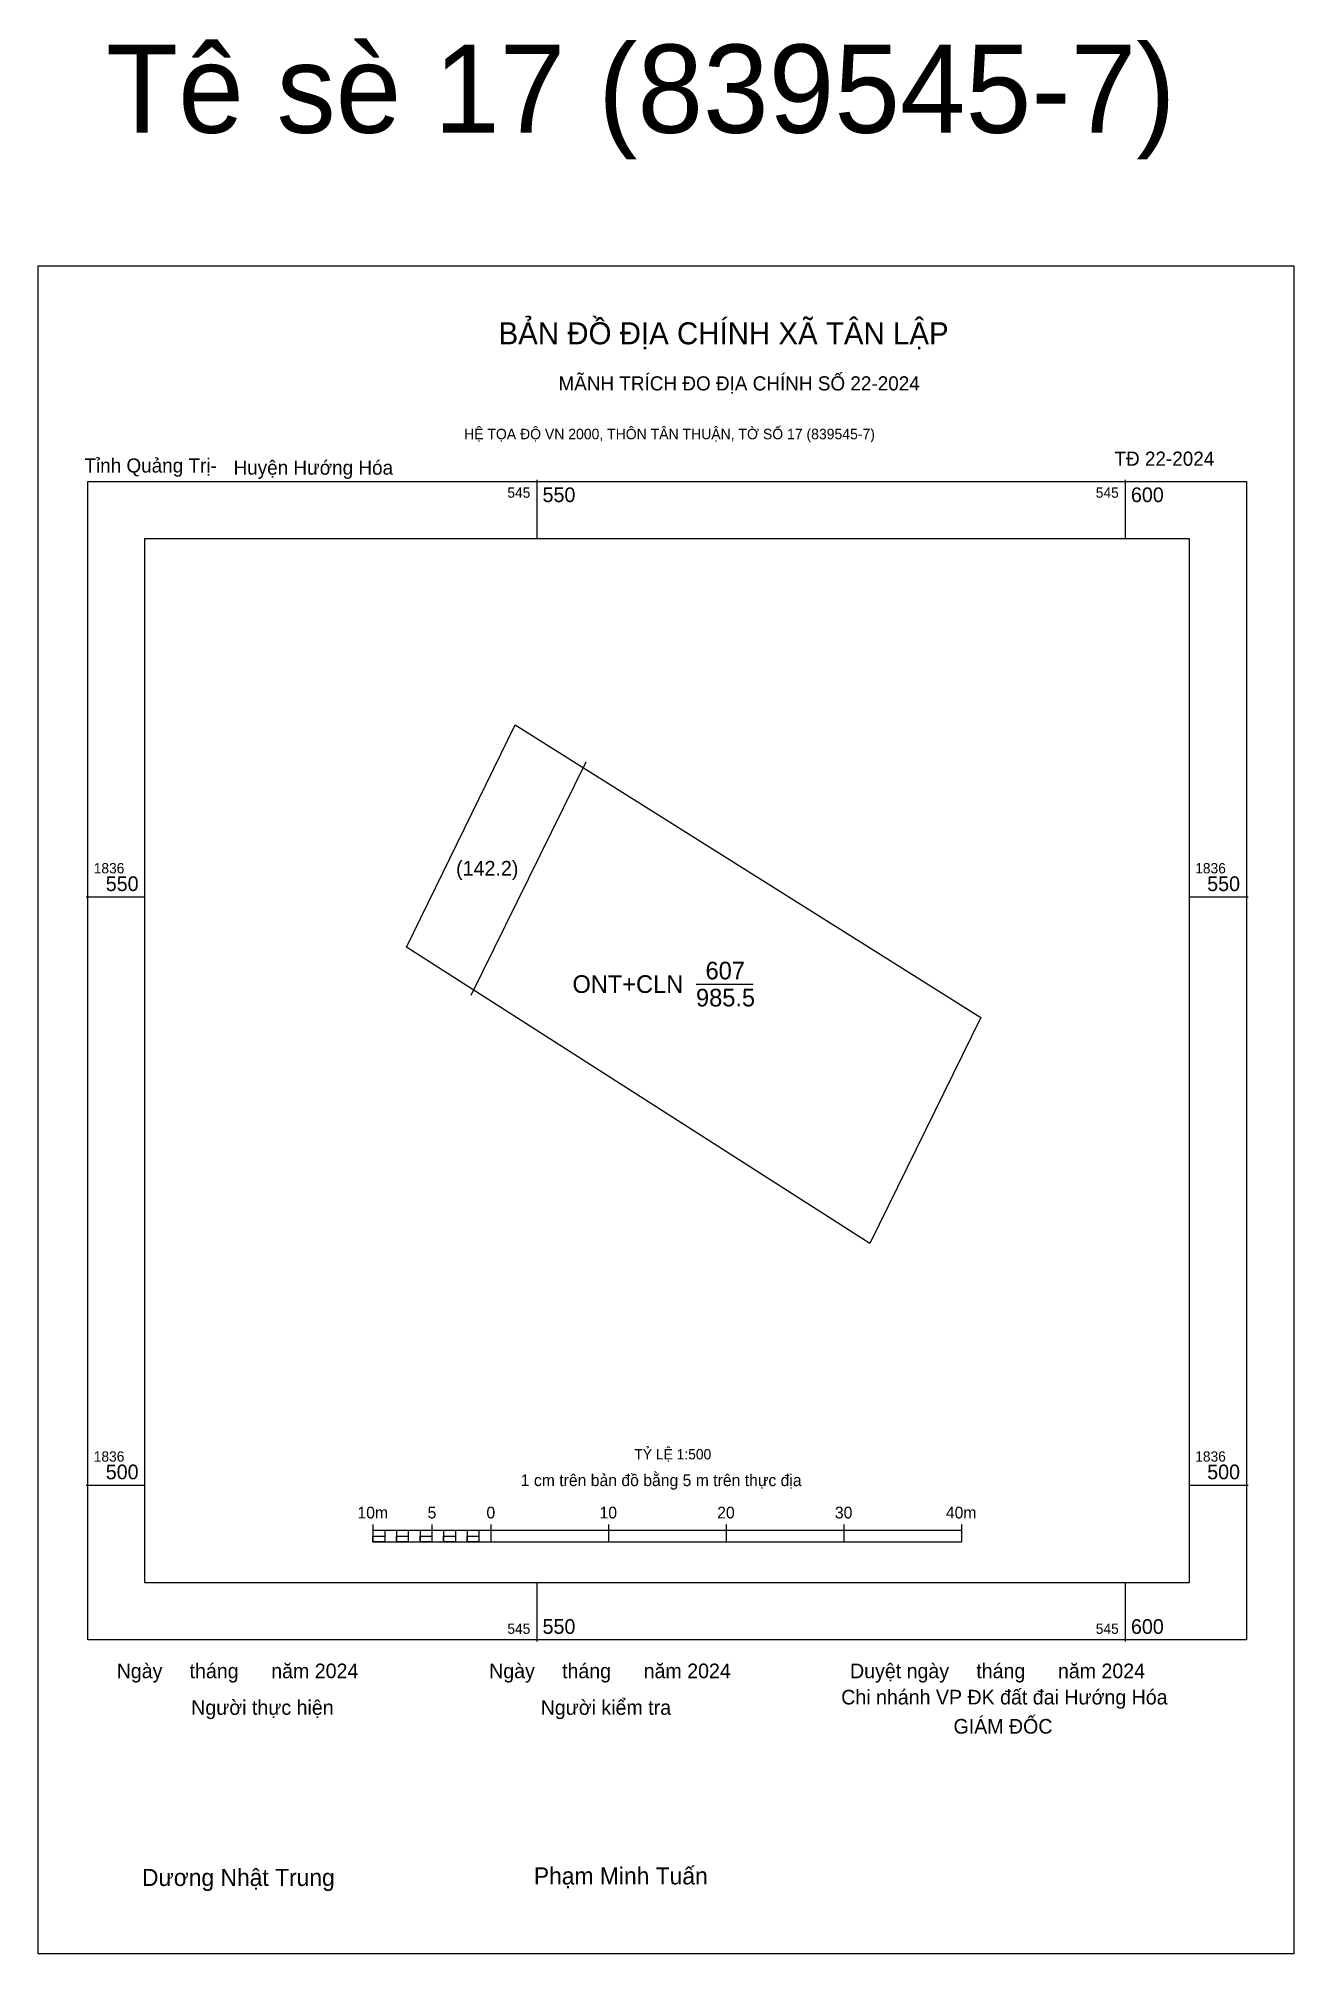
# Model space of a CAD drawing. Extents: x 545508 to 545614, y 1836460 to 1836623.
import ezdxf

# ---------------------------------------------------------------- set-up
doc = ezdxf.new("R2010")
doc.units = 0
for name, color, linetype in [('Level 10', 7, 'Continuous'), ('Level 13', 7, 'Continuous'), ('Level 15', 7, 'Continuous'), ('Level 27', 7, 'Continuous'), ('Level 50', 7, 'Continuous'), ('Level 6', 7, 'Continuous'), ('Level 62', 7, 'Continuous'), ('Level 63', 7, 'Continuous'), ('Level 9', 7, 'Continuous')]:
    doc.layers.add(name, color=color, linetype=linetype)

msp = doc.modelspace()

# ---------------------------------------------------------------- linework, layer by layer
at = {"layer": 'Level 10'}
msp.add_line((545563.54, 1836542.59), (545568.39, 1836542.59), dxfattribs=at)
msp.add_lwpolyline([(545578.32, 1836520.55), (545538.95, 1836545.72), (545548.17, 1836564.63), (545587.73, 1836539.76)], close=True, dxfattribs=at)
at = {"layer": 'Level 15'}
msp.add_lwpolyline([(545507.65, 1836603.63), (545614.33, 1836603.63), (545614.33, 1836460.17), (545507.65, 1836460.17)], close=True, dxfattribs=at)
at = {"layer": 'Level 27'}
for p, q in [((545548.17, 1836564.63), (545548.18, 1836564.64)), ((545538.95, 1836545.72), (545538.94, 1836545.72)), ((545587.73, 1836539.76), (545587.73, 1836539.77)), ((545578.32, 1836520.55), (545578.32, 1836520.54))]:
    msp.add_line(p, q, dxfattribs=at)
at = {"layer": 'Level 50'}
msp.add_line((545554.18, 1836561.45), (545544.4, 1836541.63), dxfattribs=at)
at = {"layer": 'Level 62'}
msp.add_lwpolyline([(545516.71, 1836580.46), (545605.46, 1836580.46), (545605.46, 1836491.71), (545516.71, 1836491.71)], close=True, dxfattribs=at)
at = {"layer": 'Level 63'}
for p, q in [((545550, 1836585.46), (545550, 1836580.46)), ((545600, 1836585.46), (545600, 1836580.46)), ((545511.71, 1836550), (545516.71, 1836550)), ((545605.46, 1836550), (545610.46, 1836550)), ((545511.71, 1836500), (545516.71, 1836500)), ((545605.46, 1836500), (545610.46, 1836500)), ((545536.09, 1836496.67), (545536.09, 1836495.17)), ((545536.09, 1836496.17), (545586.09, 1836496.17)), ((545537.09, 1836496.17), (545537.09, 1836495.17)), ((545538.09, 1836496.17), (545538.09, 1836495.17)), ((545539.09, 1836496.17), (545539.09, 1836495.17)), ((545540.09, 1836496.17), (545540.09, 1836495.17)), ((545541.09, 1836496.67), (545541.09, 1836495.17)), ((545541.09, 1836496.17), (545541.09, 1836495.17)), ((545542.09, 1836496.17), (545542.09, 1836495.17)), ((545543.09, 1836496.17), (545543.09, 1836495.17)), ((545544.09, 1836496.17), (545544.09, 1836495.17)), ((545545.09, 1836496.17), (545545.09, 1836495.17)), ((545546.09, 1836496.67), (545546.09, 1836495.17)), ((545546.09, 1836496.17), (545546.09, 1836495.17)), ((545556.09, 1836496.67), (545556.09, 1836495.17)), ((545566.09, 1836496.67), (545566.09, 1836495.17)), ((545576.09, 1836496.67), (545576.09, 1836495.17)), ((545586.09, 1836496.67), (545586.09, 1836495.17)), ((545536.09, 1836495.17), (545586.09, 1836495.17)), ((545550, 1836491.71), (545550, 1836486.71)), ((545600, 1836491.71), (545600, 1836486.71))]:
    msp.add_line(p, q, dxfattribs=at)
for points in [[(545511.86, 1836585.31), (545610.31, 1836585.31), (545610.31, 1836486.86), (545511.86, 1836486.86)], [(545536.09, 1836495.67), (545537.09, 1836495.67), (545537.09, 1836495.17), (545536.09, 1836495.17)], [(545536.09, 1836495.67), (545537.09, 1836495.67), (545537.09, 1836495.17), (545536.09, 1836495.17)], [(545538.09, 1836495.67), (545539.09, 1836495.67), (545539.09, 1836495.17), (545538.09, 1836495.17)], [(545540.09, 1836495.67), (545541.09, 1836495.67), (545541.09, 1836495.17), (545540.09, 1836495.17)], [(545542.09, 1836495.67), (545543.09, 1836495.67), (545543.09, 1836495.17), (545542.09, 1836495.17)], [(545544.09, 1836495.67), (545545.09, 1836495.67), (545545.09, 1836495.17), (545544.09, 1836495.17)]]:
    msp.add_lwpolyline(points, close=True, dxfattribs=at)

# ---------------------------------------------------------------- texts
at = {"layer": 'Level 13'}
for s, p in [('607', (545564.35, 1836542.99)), ('ONT+CLN', (545553.04, 1836541.84)), ('985.5', (545563.54, 1836540.69))]:
    msp.add_text(s, height=1.5, dxfattribs=at).set_placement(p)
at = {"layer": 'Level 6'}
msp.add_text('TỶ LỆ 1:500', height=0.879, dxfattribs=at).set_placement((545558.3, 1836502.19))
at = {"layer": 'Level 63'}
for s, height, p in [('Tê sè 17 (839545-7)', 7.5, (545513.41, 1836614.95)), ('BẢN ĐỒ ĐỊA CHÍNH XÃ TÂN LẬP', 1.8718, (545546.76, 1836596.97)), ('MÃNH TRÍCH ĐO ĐỊA CHÍNH SỐ 22-2024', 1.2011, (545551.85, 1836593.05)), ('HỆ TỌA ĐỘ VN 2000, THÔN TÂN THUẬN, TỜ SỐ 17 (839545-7)', 0.8891, (545543.83, 1836588.9)), ('545', 0.875, (545547.51, 1836583.93)), ('550', 1.25, (545550.5, 1836583.56)), ('545', 0.875, (545597.51, 1836583.93)), ('600', 1.25, (545600.5, 1836583.56)), ('1836', 0.875, (545512.36, 1836552)), ('1836', 0.875, (545605.96, 1836552)), ('550', 1.25, (545513.38, 1836550.5)), ('550', 1.25, (545606.98, 1836550.5)), ('1836', 0.875, (545512.36, 1836502)), ('1836', 0.875, (545605.96, 1836502)), ('500', 1.25, (545513.38, 1836500.5)), ('1 cm trên bản đồ bằng 5 m trên thực địa', 1, (545548.65, 1836499.92)), ('500', 1.25, (545606.98, 1836500.5)), ('10m', 1, (545534.77, 1836497.17)), ('5', 1, (545540.73, 1836497.17)), ('0', 1, (545545.73, 1836497.17)), ('10', 1, (545555.34, 1836497.17)), ('20', 1, (545565.34, 1836497.17)), ('30', 1, (545575.34, 1836497.17)), ('40m', 1, (545584.77, 1836497.17)), ('545', 0.875, (545547.51, 1836487.36)), ('550', 1.25, (545550.5, 1836487.36)), ('545', 0.875, (545597.51, 1836487.36)), ('600', 1.25, (545600.5, 1836487.36)), ('Ngày     tháng      năm 2024', 1.2442, (545514.31, 1836483.59)), ('Ngày     tháng      năm 2024', 1.2442, (545545.96, 1836483.59)), ('Duyệt ngày     tháng      năm 2024', 1.2442, (545576.63, 1836483.59)), ('Chi nhánh VP ĐK đất đai Hướng Hóa', 1.2442, (545575.88, 1836481.36)), ('Người thực hiện', 1.2442, (545520.64, 1836480.48)), ('Người kiểm tra', 1.2442, (545550.34, 1836480.48)), ('GIÁM ĐỐC', 1.244, (545585.42, 1836478.88)), ('Dương Nhật Trung', 1.4512, (545516.46, 1836465.93)), ('Phạm Minh Tuấn', 1.4512, (545549.76, 1836466.06))]:
    msp.add_text(s, height=height, dxfattribs=at).set_placement(p)
at = {"layer": 'Level 9'}
for s, height, p in [('Tỉnh Quảng Trị-', 1.2011, (545511.57, 1836586.07)), ('Huyện Hướng Hóa', 1.2011, (545524.24, 1836585.89)), ('TĐ 22-2024', 1.201, (545599.1, 1836586.65)), ('(142.2)', 1.25, (545543.15, 1836551.81))]:
    msp.add_text(s, height=height, dxfattribs=at).set_placement(p)

doc.saveas('drawing.dxf')
